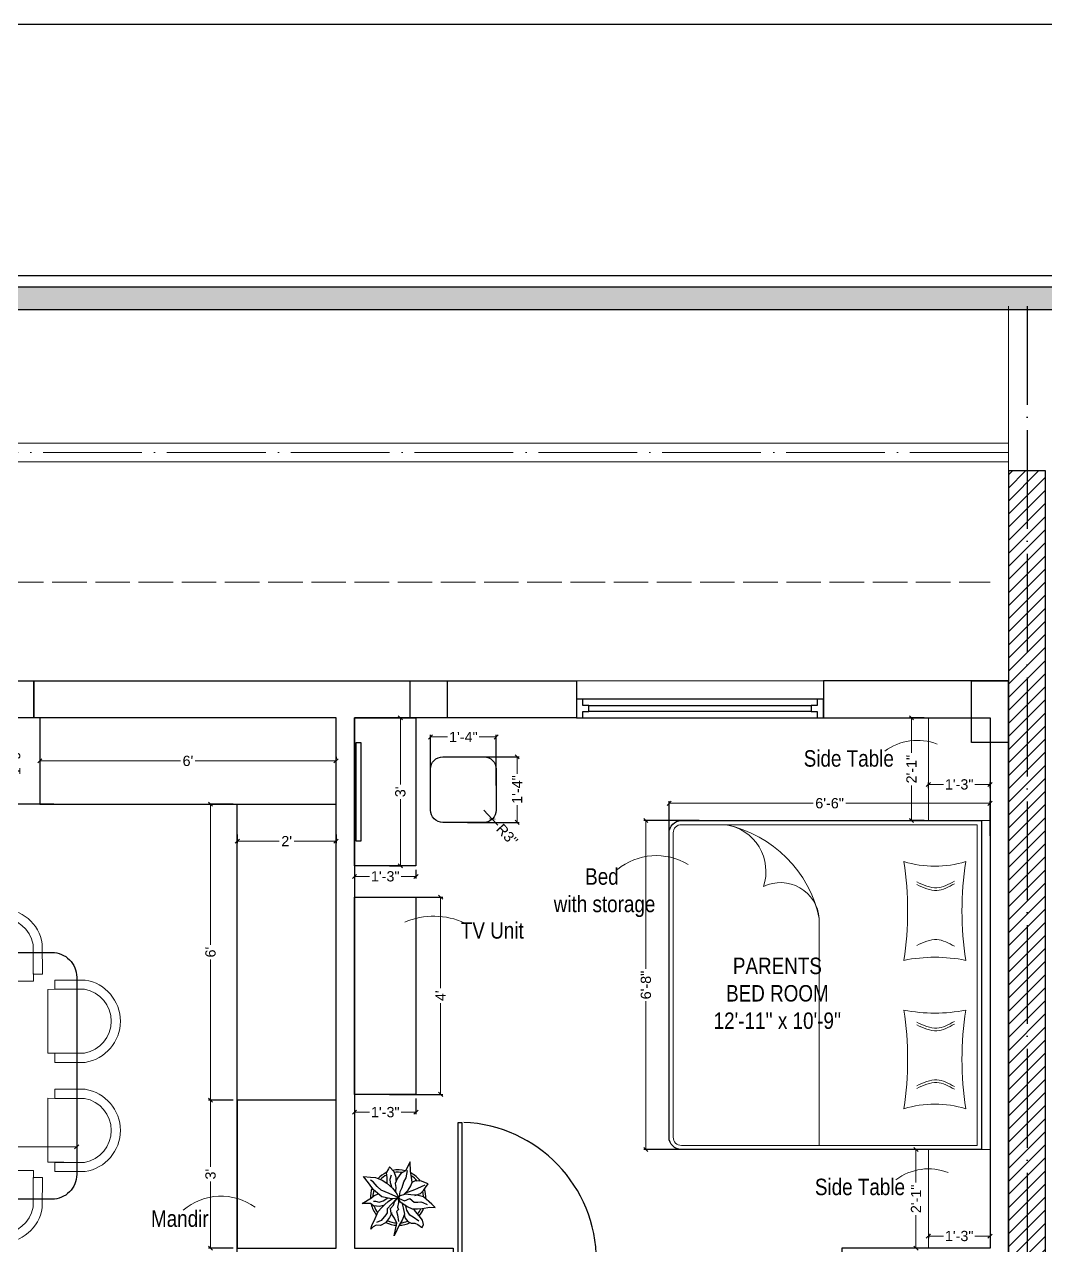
# Model space of a CAD drawing. Header units: millimetres. Extents: x 56222 to 3066687, y -650199 to -121287.
# Drawn here: x 140473.6 to 140721.9, y -176371 to -176074 of the extents above; entities that cross this region are included whole.
import ezdxf

# ---------------------------------------------------------------- set-up
doc = ezdxf.new("R2010")
doc.units = ezdxf.units.MM
doc.header["$MEASUREMENT"] = 0
doc.header["$PDMODE"] = 35
doc.linetypes.add('ACAD_ISO02W100', pattern=[15, 12, -3])
doc.linetypes.add('ACAD_ISO04W100', pattern=[30, 24, -3, 0, -3])
doc.layers.get('Defpoints').update_dxf_attribs({"color": 220})
for name, color, linetype in [('AR DOOR', 40, 'Continuous'), ('AR ELE-5', 134, 'Continuous'), ('str coll', 6, 'Continuous')]:
    doc.layers.add(name, color=color, linetype=linetype)
for name, color, linetype, lineweight in [('COLUMN', 1, 'Continuous', 30), ('dim05', 1, 'Continuous', 13), ('FIRST FLOOR ( TEXT )', 7, 'Continuous', 9), ('FURNITURE', 32, 'Continuous', 9), ('GROUND FLOOR', 7, 'Continuous', 9), ('GROUND FLOOR  ( HATCH )', 251, 'Continuous', 9), ('GROUND FLOOR  ( PLINE )', 251, 'Continuous', 30), ('Labelling', 1, 'Continuous', 25), ('NAME PLATE', 7, 'Continuous', 25), ('wall', 7, 'Continuous', 30), ('X_PLOT', 1, 'Continuous', 9), ('XX~SLAB ( BEAM )~ ( DIM )', 7, 'Continuous', 9)]:
    doc.layers.add(name, color=color, linetype=linetype, lineweight=lineweight)
doc.layers.add('XX~SLAB ( PLINE )', color=251, linetype='Continuous', plot=False)
doc.styles.add('Arial', font='arial.ttf')
doc.styles.add('KATHA', font='swissc.ttf')
doc.styles.get("Standard").update_dxf_attribs({"font": 'arial.ttf', "height": 6})
doc.dimstyles.new('ISO-25', dxfattribs={"dimtxt": 2.5, "dimasz": 1, "dimexe": 0.5, "dimexo": 1, "dimtad": 0, "dimdec": 1, "dimlunit": 4, "dimtxsty": 'Standard', "dimblk": 'OBLIQUE', "dimcen": 2.5, "dimclrd": 1, "dimclre": 1, "dimclrt": 5, "dimadec": 0, "dimazin": 0, "dimtfac": 1, "dimtdec": 1, "dimtmove": 0, "dimatfit": 3, "dimfxl": 1, "dimlwd": -1, "dimarcsym": 0})

# ---------------------------------------------------------------- blocks, each defined once
blk = doc.blocks.new('LAYOUT FILE')
at = {"layer": 'NAME PLATE', "true_color": 0xd39e00}
h = blk.add_hatch(color=42, dxfattribs=at)
h.paths.add_polyline_path([(3346889.83, -513806.18), (3346889.83, -514260.7), (3347535.56, -514260.7), (3347535.56, -513806.18)])
h.paths.add_polyline_path([(3346894.36, -513810.71), (3347531.03, -513810.71), (3347531.03, -514256.17), (3346894.36, -514256.17)], flags=16)
at = {"layer": 'NAME PLATE', "color": 42, "true_color": 0xd39e00}
for points in [[(3346887.56, -513803.91), (3347537.83, -513803.91), (3347537.83, -514262.96), (3346887.56, -514262.96)], [(3346889.83, -513806.18), (3347535.56, -513806.18), (3347535.56, -514260.7), (3346889.83, -514260.7)], [(3346894.36, -513810.71), (3347531.03, -513810.71), (3347531.03, -514256.17), (3346894.36, -514256.17)]]:
    blk.add_lwpolyline(points, close=True, dxfattribs=at)
blk = doc.blocks.new('SD DSD')
at = {"layer": 'FURNITURE'}
for p, q in [((3348486.7, -514623.32), (3348486.68, -514619.42)), ((3348502.23, -514619.34), (3348502.25, -514623.25)), ((3348486.7, -514623.32), (3348502.25, -514623.25)), ((3348483.69, -514625.26), (3348479.79, -514625.25)), ((3348483.69, -514625.26), (3348483.66, -514640.81)), ((3348505.76, -514625.26), (3348509.66, -514625.25)), ((3348505.76, -514625.26), (3348505.79, -514640.81)), ((3348479.75, -514640.8), (3348483.66, -514640.81)), ((3348509.7, -514640.8), (3348505.79, -514640.81)), ((3348479.75, -514651.77), (3348483.66, -514651.76)), ((3348483.69, -514667.31), (3348483.66, -514651.76)), ((3348505.76, -514667.31), (3348505.79, -514651.76)), ((3348509.7, -514651.77), (3348505.79, -514651.76)), ((3348483.69, -514667.31), (3348479.79, -514667.32)), ((3348505.76, -514667.31), (3348509.66, -514667.32)), ((3348486.7, -514669.25), (3348486.68, -514673.16)), ((3348486.7, -514669.25), (3348502.25, -514669.32)), ((3348502.23, -514673.23), (3348502.25, -514669.32))]:
    blk.add_line(p, q, dxfattribs=at)
at = {"layer": 'FURNITURE', "flags": 128}
for points in [[(3348502.23, -514621.56), (3348504.46, -514621.55), (3348504.42, -514614.17, 0.853613), (3348484.42, -514614.22), (3348484.46, -514621.65), (3348486.68, -514621.64)], [(3348502.22, -514619.34), (3348502.23, -514621.56), (3348502.2, -514614.36, 0.835758), (3348486.65, -514614.39), (3348486.67, -514619.42), (3348486.68, -514621.64)], [(3348481.97, -514640.8), (3348481.97, -514643.02), (3348474.58, -514643.01, -0.853613), (3348474.58, -514623.01), (3348482.01, -514623.02), (3348482.01, -514625.25)], [(3348507.48, -514640.8), (3348507.48, -514643.02), (3348514.87, -514643.01, 0.853613), (3348514.87, -514623.01), (3348507.44, -514623.02), (3348507.44, -514625.25)], [(3348479.75, -514640.79), (3348481.97, -514640.8), (3348474.77, -514640.78, -0.835758), (3348474.76, -514625.23), (3348479.79, -514625.24), (3348482.01, -514625.25)], [(3348509.7, -514640.79), (3348507.48, -514640.8), (3348514.68, -514640.78, 0.835758), (3348514.69, -514625.23), (3348509.66, -514625.24), (3348507.44, -514625.25)], [(3348481.97, -514651.77), (3348481.97, -514649.55), (3348474.58, -514649.57, 0.853613), (3348474.58, -514669.57), (3348482.01, -514669.55), (3348482.01, -514667.32)], [(3348507.48, -514651.77), (3348507.48, -514649.55), (3348514.87, -514649.57, -0.853613), (3348514.87, -514669.57), (3348507.44, -514669.55), (3348507.44, -514667.32)], [(3348479.75, -514651.78), (3348481.97, -514651.77), (3348474.77, -514651.79, 0.835758), (3348474.76, -514667.34), (3348479.79, -514667.33), (3348482.01, -514667.33)], [(3348509.7, -514651.78), (3348507.48, -514651.77), (3348514.68, -514651.79, -0.835758), (3348514.69, -514667.34), (3348509.66, -514667.33), (3348507.44, -514667.33)], [(3348502.23, -514671.01), (3348504.46, -514671.02), (3348504.42, -514678.4, -0.853613), (3348484.42, -514678.36), (3348484.46, -514670.92), (3348486.68, -514670.93)], [(3348502.22, -514673.23), (3348502.23, -514671.01), (3348502.2, -514678.21, -0.835758), (3348486.65, -514678.18), (3348486.67, -514673.16), (3348486.68, -514670.93)]]:
    blk.add_lwpolyline(points, format="xyb", dxfattribs=at)
at = {"layer": 'FURNITURE', "lineweight": 30}
blk.add_lwpolyline([(3348506.78, -514676.29), (3348482.68, -514676.29, -0.414214), (3348476.68, -514670.29), (3348476.68, -514622.29, -0.414214), (3348482.68, -514616.29), (3348506.78, -514616.29, -0.414214), (3348512.78, -514622.29), (3348512.78, -514670.29, -0.414214)], format="xyb", close=True, dxfattribs=at)
blk = doc.blocks.new('ARPLS010')
at = {"linetype": 'ByBlock'}
for p, q in [((0.179, 0.666), (0.121, 0.605)), ((0.174, 0.573), (0.179, 0.666)), ((-0.278, 0.467), (-0.295, 0.42)), ((-0.248, 0.54), (-0.278, 0.467)), ((-0.182, 0.493), (-0.248, 0.54)), ((-0.222, 0.484), (-0.164, 0.347)), ((-0.125, 0.459), (-0.182, 0.493)), ((-0.072, 0.404), (-0.125, 0.459)), ((-0.013, 0.459), (-0.044, 0.336)), ((0.121, 0.605), (-0.013, 0.459)), ((0.077, 0.412), (0.091, 0.447)), ((0.091, 0.447), (0.125, 0.522)), ((0.2, 0.432), (0.174, 0.573)), ((0.484, 0.459), (0.409, 0.44)), ((0.542, 0.434), (0.484, 0.459)), ((-0.469, 0.226), (-0.643, 0.216)), ((-0.362, 0.24), (-0.469, 0.226)), ((-0.278, 0.254), (-0.362, 0.24)), ((-0.295, 0.42), (-0.302, 0.309)), ((-0.302, 0.309), (-0.276, 0.258)), ((-0.21, 0.227), (-0.278, 0.254)), ((-0.132, 0.18), (-0.21, 0.227)), ((-0.164, 0.347), (-0.139, 0.295)), ((-0.139, 0.295), (-0.08, 0.131)), ((-0.038, 0.302), (-0.072, 0.404)), ((-0.049, 0.232), (-0.065, 0.135)), ((-0.044, 0.336), (-0.049, 0.232)), ((0.015, 0.209), (0.08, 0.288)), ((0.082, 0.358), (0.077, 0.412)), ((0.08, 0.288), (0.082, 0.358)), ((0.16, 0.165), (0.204, 0.254)), ((0.203, 0.352), (0.2, 0.432)), ((0.204, 0.254), (0.203, 0.352)), ((0.252, 0.313), (0.216, 0.287)), ((0.33, 0.38), (0.252, 0.313)), ((0.356, 0.269), (0.318, 0.213)), ((0.409, 0.44), (0.33, 0.38)), ((0.425, 0.373), (0.356, 0.269)), ((0.432, 0.176), (0.459, 0.236)), ((0.459, 0.303), (0.485, 0.354)), ((0.459, 0.236), (0.459, 0.303)), ((0.485, 0.354), (0.533, 0.42)), ((0.533, 0.42), (0.542, 0.434)), ((-0.643, 0.216), (-0.485, 0.134)), ((-0.359, 0.148), (-0.49, 0.172)), ((-0.485, 0.134), (-0.433, 0.051)), ((-0.433, 0.051), (-0.349, -0.011)), ((-0.287, 0.106), (-0.359, 0.148)), ((-0.18, 0.073), (-0.287, 0.106)), ((-0.111, 0.036), (-0.18, 0.073)), ((-0.063, 0.111), (-0.132, 0.18)), ((-0.013, 0.022), (-0.111, 0.036)), ((-0.084, -0.034), (0.007, 0.018)), ((0.003, 0.011), (-0.076, -0.16)), ((-0.065, 0.135), (-0.024, 0.018)), ((-0.024, 0.018), (0.009, 0.005)), ((0.006, -0.002), (0.068, 0.032)), ((0.007, 0.018), (0.02, -0.121)), ((0.009, 0.005), (0.056, 0.114)), ((0.056, 0.114), (0.015, 0.209)), ((0.017, -0.002), (0.091, 0.009)), ((0.068, 0.032), (0.16, 0.165)), ((0.088, 0.065), (0.187, 0.091)), ((0.091, 0.009), (0.173, -0.011)), ((0.227, 0.157), (0.132, 0.131)), ((0.173, -0.011), (0.212, 0.004)), ((0.187, 0.091), (0.297, 0.116)), ((0.212, 0.004), (0.252, -0.03)), ((0.318, 0.213), (0.227, 0.157)), ((0.297, 0.116), (0.408, 0.071)), ((0.309, 0.109), (0.368, 0.128)), ((0.309, -0.01), (0.43, 0.006)), ((0.368, 0.128), (0.432, 0.176)), ((0.408, 0.071), (0.482, 0.024)), ((0.482, 0.024), (0.689, -0.072)), ((-0.464, -0.073), (-0.558, -0.152)), ((-0.558, -0.152), (-0.517, -0.172)), ((-0.517, -0.172), (-0.447, -0.216)), ((-0.366, -0.036), (-0.464, -0.073)), ((-0.447, -0.216), (-0.363, -0.202)), ((-0.336, -0.142), (-0.413, -0.121)), ((-0.306, -0.033), (-0.366, -0.036)), ((-0.363, -0.202), (-0.263, -0.2)), ((-0.349, -0.011), (-0.256, -0.05)), ((-0.269, -0.135), (-0.336, -0.142)), ((-0.318, -0.29), (-0.259, -0.2)), ((-0.193, -0.113), (-0.269, -0.135)), ((-0.259, -0.2), (-0.168, -0.1)), ((-0.256, -0.05), (-0.185, -0.038)), ((-0.185, -0.038), (-0.114, -0.046)), ((-0.168, -0.1), (-0.084, -0.034)), ((-0.076, -0.16), (-0.138, -0.304)), ((-0.114, -0.046), (-0.093, -0.036)), ((0.02, -0.121), (-0.017, -0.291)), ((0.059, -0.27), (0.005, -0.185)), ((0.01, -0.014), (0.017, -0.002)), ((0.078, -0.064), (0.01, -0.014)), ((0.016, -0.023), (0.116, -0.122)), ((0.07, -0.179), (0.018, -0.1)), ((0.121, -0.239), (0.07, -0.179)), ((0.138, -0.083), (0.078, -0.064)), ((0.116, -0.122), (0.201, -0.195)), ((0.197, -0.135), (0.138, -0.083)), ((0.283, -0.123), (0.197, -0.135)), ((0.201, -0.195), (0.272, -0.198)), ((0.252, -0.03), (0.309, -0.01)), ((0.272, -0.198), (0.311, -0.225)), ((0.277, -0.114), (0.357, -0.156)), ((0.37, -0.064), (0.283, -0.123)), ((0.357, -0.156), (0.455, -0.226)), ((0.462, -0.021), (0.37, -0.064)), ((0.689, -0.072), (0.462, -0.021)), ((-0.368, -0.496), (-0.363, -0.408)), ((-0.363, -0.408), (-0.318, -0.29)), ((-0.199, -0.38), (-0.287, -0.45)), ((-0.138, -0.304), (-0.199, -0.38)), ((-0.017, -0.291), (-0.141, -0.446)), ((-0.042, -0.432), (-0.071, -0.352)), ((0.002, -0.48), (-0.042, -0.432)), ((0.08, -0.342), (0.059, -0.27)), ((0.064, -0.446), (0.066, -0.407)), ((0.066, -0.407), (0.08, -0.342)), ((0.184, -0.299), (0.121, -0.239)), ((0.141, -0.261), (0.16, -0.336)), ((0.16, -0.336), (0.15, -0.445)), ((0.252, -0.362), (0.184, -0.299)), ((0.376, -0.416), (0.252, -0.362)), ((0.311, -0.225), (0.415, -0.304)), ((0.502, -0.472), (0.376, -0.416)), ((0.415, -0.304), (0.447, -0.388)), ((0.455, -0.226), (0.503, -0.317)), ((0.503, -0.317), (0.494, -0.398)), ((0.494, -0.398), (0.528, -0.452)), ((-0.382, -0.625), (-0.368, -0.496)), ((-0.269, -0.533), (-0.382, -0.625)), ((-0.287, -0.45), (-0.314, -0.498)), ((-0.141, -0.446), (-0.269, -0.533)), ((0.104, -0.646), (0.002, -0.48)), ((0.106, -0.5), (0.104, -0.646)), ((0.15, -0.445), (0.106, -0.5)), ((0.567, -0.494), (0.502, -0.472)), ((0.528, -0.452), (0.567, -0.494))]:
    blk.add_line(p, q, dxfattribs=at)
for radius, start, end in [(0.5, 87.2367, 107.9154), (0.458, 91.6596, 104.0784), (0.5, 49.0791, 67.0324), (0.5, 126.2799, 152.7042), (0.458, 130.7647, 148.9789), (0.458, 49.8461, 63.9764), (0.5, 164.9216, 191.0302), (0.458, 169.9629, 188.6517), (0.458, 5.0517, 21.9108), (0.5, 1.3782, 25.7565), (0.5, 205.1623, 226.3204), (0.458, 207.232, 224.0819), (0.458, 334.5625, 357.1532), (0.5, 333.6991, 357.5577), (0.458, 252.8522, 267.711), (0.5, 283.5324, 308.8712), (0.458, 289.266, 306.1107), (0.5, 249.553, 272.4234)]:
    blk.add_arc((0, 0), radius, start, end, dxfattribs=at)
blk = doc.blocks.new('*U257')
for points in [[(0, 0), (0, 1120), (30, 1120), (30, 0)], [(-40, 0), (0, 0), (0, -30), (10, -30), (10, -100), (-40, -100)], [(1160, 0), (1120, 0), (1120, -30), (1110, -30), (1110, -100), (1160, -100)]]:
    blk.add_lwpolyline(points, close=True)
at = {"layer": 'AR ELE-5', "linetype": 'ByBlock', "ltscale": 15}
blk.add_arc((-1.6, -0.7), 1121.6, 0.03474, 87.62699, dxfattribs=at)
blk = doc.blocks.new('_Oblique')
at = {"layer": 'wall', "color": 0, "lineweight": -2}
blk.add_line((-0.5, -0.5), (0.5, 0.5), dxfattribs=at)
blk = doc.blocks.new('*D517')
at = {"layer": 'Defpoints', "color": 0, "lineweight": 0, "transparency": 16777216}
for p in [(140450.2, -176346.93), (140486.3, -176346.93), (140486.3, -176346.93)]:
    blk.add_point(p, dxfattribs=at)
at = {"layer": 'dim05', "color": 1, "linetype": 'Continuous', "lineweight": -2, "transparency": 16777216}
for p, q in [((140450.2, -176345.93), (140450.2, -176346.43)), ((140486.3, -176345.93), (140486.3, -176346.43))]:
    blk.add_line(p, q, dxfattribs=at)
at = {"layer": 'dim05', "color": 1, "linetype": 'Continuous', "transparency": 16777216}
for p, q in [((140450.2, -176346.93), (140466.47, -176346.93)), ((140486.3, -176346.93), (140470.02, -176346.93))]:
    blk.add_line(p, q, dxfattribs=at)
at = {"layer": 'dim05', "color": 1, "transparency": 16777216, "rotation": 180}
blk.add_blockref('_Oblique', (140450.2, -176346.93), dxfattribs=at)
at = {"layer": 'dim05', "color": 1, "transparency": 16777216}
blk.add_blockref('_Oblique', (140486.3, -176346.93), dxfattribs=at)
at = {"layer": 'dim05', "color": 5, "lineweight": 25, "transparency": 16777216, "insert": (140468.25, -176346.93), "char_height": 2.5, "attachment_point": 5, "style": 'Arial'}
blk.add_mtext("3'", dxfattribs=at)
blk = doc.blocks.new('*D518')
at = {"layer": 'Defpoints', "color": 0, "lineweight": 0, "transparency": 16777216}
for p in [(140477.35, -176253.11), (140549.35, -176253.11), (140549.35, -176253.11)]:
    blk.add_point(p, dxfattribs=at)
at = {"layer": 'dim05', "color": 1, "linetype": 'Continuous', "lineweight": -2, "transparency": 16777216}
for p, q in [((140477.35, -176252.11), (140477.35, -176252.61)), ((140549.35, -176252.11), (140549.35, -176252.61))]:
    blk.add_line(p, q, dxfattribs=at)
at = {"layer": 'dim05', "color": 1, "linetype": 'Continuous', "transparency": 16777216}
for p, q in [((140477.35, -176253.11), (140511.57, -176253.11)), ((140549.35, -176253.11), (140515.13, -176253.11))]:
    blk.add_line(p, q, dxfattribs=at)
at = {"layer": 'dim05', "color": 1, "transparency": 16777216, "rotation": 180}
blk.add_blockref('_Oblique', (140477.35, -176253.11), dxfattribs=at)
at = {"layer": 'dim05', "color": 1, "transparency": 16777216}
blk.add_blockref('_Oblique', (140549.35, -176253.11), dxfattribs=at)
at = {"layer": 'dim05', "color": 5, "lineweight": 25, "transparency": 16777216, "insert": (140513.35, -176253.11), "char_height": 2.5, "attachment_point": 5, "style": 'Arial'}
blk.add_mtext("6'", dxfattribs=at)
blk = doc.blocks.new('*D519')
at = {"layer": 'Defpoints', "color": 0, "lineweight": 0, "transparency": 16777216}
for p in [(140481.73, -176242.61), (140471.36, -176263.61), (140481.73, -176263.61)]:
    blk.add_point(p, dxfattribs=at)
at = {"layer": 'dim05', "color": 1, "linetype": 'Continuous', "lineweight": -2, "transparency": 16777216}
for p, q in [((140480.73, -176242.61), (140470.86, -176242.61)), ((140480.73, -176263.61), (140470.86, -176263.61))]:
    blk.add_line(p, q, dxfattribs=at)
at = {"layer": 'dim05', "color": 1, "linetype": 'Continuous', "transparency": 16777216}
for p, q in [((140471.36, -176242.61), (140471.36, -176249.28)), ((140471.36, -176263.61), (140471.36, -176256.94))]:
    blk.add_line(p, q, dxfattribs=at)
at = {"layer": 'dim05', "color": 1, "transparency": 16777216}
for p, rotation in [((140471.36, -176242.61), 90), ((140471.36, -176263.61), 270)]:
    blk.add_blockref('_Oblique', p, dxfattribs=dict(at, rotation=rotation))
at = {"layer": 'dim05', "color": 5, "lineweight": 25, "transparency": 16777216, "insert": (140471.36, -176253.11), "char_height": 2.5, "attachment_point": 5, "rotation": 90, "style": 'Arial'}
blk.add_mtext('1\'-9"', dxfattribs=at)
blk = doc.blocks.new('*D520')
at = {"layer": 'Defpoints', "color": 0, "lineweight": 0, "transparency": 16777216}
for p in [(140525.35, -176263.61), (140518.84, -176335.6), (140525.35, -176335.6)]:
    blk.add_point(p, dxfattribs=at)
at = {"layer": 'dim05', "color": 1, "linetype": 'Continuous', "lineweight": -2, "transparency": 16777216}
for p, q in [((140524.35, -176263.61), (140518.34, -176263.61)), ((140524.35, -176335.6), (140518.34, -176335.6))]:
    blk.add_line(p, q, dxfattribs=at)
at = {"layer": 'dim05', "color": 1, "linetype": 'Continuous', "transparency": 16777216}
for p, q in [((140518.84, -176263.61), (140518.84, -176297.82)), ((140518.84, -176335.6), (140518.84, -176301.39))]:
    blk.add_line(p, q, dxfattribs=at)
at = {"layer": 'dim05', "color": 1, "transparency": 16777216}
for p, rotation in [((140518.84, -176263.61), 90), ((140518.84, -176335.6), 270)]:
    blk.add_blockref('_Oblique', p, dxfattribs=dict(at, rotation=rotation))
at = {"layer": 'dim05', "color": 5, "lineweight": 25, "transparency": 16777216, "insert": (140518.84, -176299.6), "char_height": 2.5, "attachment_point": 5, "rotation": 90, "style": 'Arial'}
blk.add_mtext("6'", dxfattribs=at)
blk = doc.blocks.new('*D521')
at = {"layer": 'Defpoints', "color": 0, "lineweight": 0, "transparency": 16777216}
for p in [(140525.35, -176335.6), (140518.84, -176371.61), (140525.35, -176371.61)]:
    blk.add_point(p, dxfattribs=at)
at = {"layer": 'dim05', "color": 1, "linetype": 'Continuous', "lineweight": -2, "transparency": 16777216}
for p, q in [((140524.35, -176335.6), (140518.34, -176335.6)), ((140524.35, -176371.61), (140518.34, -176371.61))]:
    blk.add_line(p, q, dxfattribs=at)
at = {"layer": 'dim05', "color": 1, "linetype": 'Continuous', "transparency": 16777216}
for p, q in [((140518.84, -176335.6), (140518.84, -176351.83)), ((140518.84, -176371.61), (140518.84, -176355.38))]:
    blk.add_line(p, q, dxfattribs=at)
at = {"layer": 'dim05', "color": 1, "transparency": 16777216}
for p, rotation in [((140518.84, -176335.6), 90), ((140518.84, -176371.61), 270)]:
    blk.add_blockref('_Oblique', p, dxfattribs=dict(at, rotation=rotation))
at = {"layer": 'dim05', "color": 5, "lineweight": 25, "transparency": 16777216, "insert": (140518.84, -176353.6), "char_height": 2.5, "attachment_point": 5, "rotation": 90, "style": 'Arial'}
blk.add_mtext("3'", dxfattribs=at)
blk = doc.blocks.new('*D522')
at = {"layer": 'Defpoints', "color": 0, "lineweight": 0, "transparency": 16777216}
for p in [(140525.35, -176270.01), (140549.35, -176270.01), (140549.35, -176272.61)]:
    blk.add_point(p, dxfattribs=at)
at = {"layer": 'dim05', "color": 1, "linetype": 'Continuous', "lineweight": -2, "transparency": 16777216}
for p, q in [((140525.35, -176271.01), (140525.35, -176273.11)), ((140549.35, -176271.01), (140549.35, -176273.11))]:
    blk.add_line(p, q, dxfattribs=at)
at = {"layer": 'dim05', "color": 1, "linetype": 'Continuous', "transparency": 16777216}
for p, q in [((140525.35, -176272.61), (140535.55, -176272.61)), ((140549.35, -176272.61), (140539.15, -176272.61))]:
    blk.add_line(p, q, dxfattribs=at)
at = {"layer": 'dim05', "color": 1, "transparency": 16777216, "rotation": 180}
blk.add_blockref('_Oblique', (140525.35, -176272.61), dxfattribs=at)
at = {"layer": 'dim05', "color": 1, "transparency": 16777216}
blk.add_blockref('_Oblique', (140549.35, -176272.61), dxfattribs=at)
at = {"layer": 'dim05', "color": 5, "lineweight": 25, "transparency": 16777216, "insert": (140537.35, -176272.61), "char_height": 2.5, "attachment_point": 5, "style": 'Arial'}
blk.add_mtext("2'", dxfattribs=at)
blk = doc.blocks.new('*D532')
at = {"layer": 'Defpoints', "color": 0, "lineweight": 0, "transparency": 16777216}
for p in [(140561.32, -176286.22), (140561.32, -176334.19), (140574.78, -176334.19)]:
    blk.add_point(p, dxfattribs=at)
at = {"layer": 'dim05', "color": 1, "linetype": 'Continuous', "lineweight": -2, "transparency": 16777216}
for p, q in [((140562.32, -176286.22), (140575.28, -176286.22)), ((140562.32, -176334.19), (140575.28, -176334.19))]:
    blk.add_line(p, q, dxfattribs=at)
at = {"layer": 'dim05', "color": 1, "linetype": 'Continuous', "transparency": 16777216}
for p, q in [((140574.78, -176286.22), (140574.78, -176308.38)), ((140574.78, -176334.19), (140574.78, -176312.03))]:
    blk.add_line(p, q, dxfattribs=at)
at = {"layer": 'dim05', "color": 1, "transparency": 16777216}
for p, rotation in [((140574.78, -176286.22), 90), ((140574.78, -176334.19), 270)]:
    blk.add_blockref('_Oblique', p, dxfattribs=dict(at, rotation=rotation))
at = {"layer": 'dim05', "color": 5, "lineweight": 25, "transparency": 16777216, "insert": (140574.78, -176310.21), "char_height": 2.5, "attachment_point": 5, "rotation": 90, "style": 'Arial'}
blk.add_mtext("4'", dxfattribs=at)
blk = doc.blocks.new('*D533')
at = {"layer": 'Defpoints', "color": 0, "lineweight": 0, "transparency": 16777216}
for p in [(140553.85, -176334.19), (140568.79, -176334.19), (140568.79, -176338.52)]:
    blk.add_point(p, dxfattribs=at)
at = {"layer": 'dim05', "color": 1, "linetype": 'Continuous', "lineweight": -2, "transparency": 16777216}
for p, q in [((140553.85, -176335.19), (140553.85, -176339.02)), ((140568.79, -176335.19), (140568.79, -176339.02))]:
    blk.add_line(p, q, dxfattribs=at)
at = {"layer": 'dim05', "color": 1, "linetype": 'Continuous', "transparency": 16777216}
for p, q in [((140553.85, -176338.52), (140557.49, -176338.52)), ((140568.79, -176338.52), (140565.15, -176338.52))]:
    blk.add_line(p, q, dxfattribs=at)
at = {"layer": 'dim05', "color": 1, "transparency": 16777216, "rotation": 180}
blk.add_blockref('_Oblique', (140553.85, -176338.52), dxfattribs=at)
at = {"layer": 'dim05', "color": 1, "transparency": 16777216}
blk.add_blockref('_Oblique', (140568.79, -176338.52), dxfattribs=at)
at = {"layer": 'dim05', "color": 5, "lineweight": 25, "transparency": 16777216, "insert": (140561.32, -176338.52), "char_height": 2.5, "attachment_point": 5, "style": 'Arial'}
blk.add_mtext('1\'-3"', dxfattribs=at)
blk = doc.blocks.new('*D534')
at = {"layer": 'Defpoints', "color": 0, "lineweight": 0, "transparency": 16777216}
for p in [(140561.32, -176242.61), (140565, -176242.61), (140561.32, -176278.63)]:
    blk.add_point(p, dxfattribs=at)
at = {"layer": 'dim05', "color": 1, "linetype": 'Continuous', "lineweight": -2, "transparency": 16777216}
for p, q in [((140562.32, -176242.61), (140565.5, -176242.61)), ((140562.32, -176278.63), (140565.5, -176278.63))]:
    blk.add_line(p, q, dxfattribs=at)
at = {"layer": 'dim05', "color": 1, "linetype": 'Continuous', "transparency": 16777216}
for p, q in [((140565, -176242.61), (140565, -176258.84)), ((140565, -176278.63), (140565, -176262.39))]:
    blk.add_line(p, q, dxfattribs=at)
at = {"layer": 'dim05', "color": 1, "transparency": 16777216}
for p, rotation in [((140565, -176242.61), 90), ((140565, -176278.63), 270)]:
    blk.add_blockref('_Oblique', p, dxfattribs=dict(at, rotation=rotation))
at = {"layer": 'dim05', "color": 5, "lineweight": 25, "transparency": 16777216, "insert": (140565, -176260.62), "char_height": 2.5, "attachment_point": 5, "rotation": 90, "style": 'Arial'}
blk.add_mtext("3'", dxfattribs=at)
blk = doc.blocks.new('*D535')
at = {"layer": 'Defpoints', "color": 0, "lineweight": 0, "transparency": 16777216}
for p in [(140553.85, -176278.63), (140568.79, -176278.63), (140568.79, -176281.19)]:
    blk.add_point(p, dxfattribs=at)
at = {"layer": 'dim05', "color": 1, "linetype": 'Continuous', "lineweight": -2, "transparency": 16777216}
for p, q in [((140553.85, -176279.63), (140553.85, -176281.69)), ((140568.79, -176279.63), (140568.79, -176281.69))]:
    blk.add_line(p, q, dxfattribs=at)
at = {"layer": 'dim05', "color": 1, "linetype": 'Continuous', "transparency": 16777216}
for p, q in [((140553.85, -176281.19), (140557.49, -176281.19)), ((140568.79, -176281.19), (140565.15, -176281.19))]:
    blk.add_line(p, q, dxfattribs=at)
at = {"layer": 'dim05', "color": 1, "transparency": 16777216, "rotation": 180}
blk.add_blockref('_Oblique', (140553.85, -176281.19), dxfattribs=at)
at = {"layer": 'dim05', "color": 1, "transparency": 16777216}
blk.add_blockref('_Oblique', (140568.79, -176281.19), dxfattribs=at)
at = {"layer": 'dim05', "color": 5, "lineweight": 25, "transparency": 16777216, "insert": (140561.32, -176281.19), "char_height": 2.5, "attachment_point": 5, "style": 'Arial'}
blk.add_mtext('1\'-3"', dxfattribs=at)
blk = doc.blocks.new('*D536')
at = {"layer": 'Defpoints', "color": 0, "lineweight": 0, "transparency": 16777216}
for p in [(140588.3, -176247.29), (140572.33, -176260.07), (140588.3, -176260.07)]:
    blk.add_point(p, dxfattribs=at)
at = {"layer": 'dim05', "color": 1, "linetype": 'Continuous', "lineweight": -2, "transparency": 16777216}
for p, q in [((140572.33, -176259.07), (140572.33, -176246.79)), ((140588.3, -176259.07), (140588.3, -176246.79))]:
    blk.add_line(p, q, dxfattribs=at)
at = {"layer": 'dim05', "color": 1, "linetype": 'Continuous', "transparency": 16777216}
for p, q in [((140572.33, -176247.29), (140576.48, -176247.29)), ((140588.3, -176247.29), (140584.14, -176247.29))]:
    blk.add_line(p, q, dxfattribs=at)
at = {"layer": 'dim05', "color": 1, "transparency": 16777216, "rotation": 180}
blk.add_blockref('_Oblique', (140572.33, -176247.29), dxfattribs=at)
at = {"layer": 'dim05', "color": 1, "transparency": 16777216}
blk.add_blockref('_Oblique', (140588.3, -176247.29), dxfattribs=at)
at = {"layer": 'dim05', "color": 5, "lineweight": 25, "transparency": 16777216, "insert": (140580.31, -176247.29), "char_height": 2.5, "attachment_point": 5, "style": 'Arial'}
blk.add_mtext('1\'-4"', dxfattribs=at)
blk = doc.blocks.new('*D537')
at = {"layer": 'Defpoints', "color": 0, "lineweight": 0, "transparency": 16777216}
for p in [(140580.31, -176252.1), (140580.31, -176268.05), (140593.38, -176268.05)]:
    blk.add_point(p, dxfattribs=at)
at = {"layer": 'dim05', "color": 1, "linetype": 'Continuous', "lineweight": -2, "transparency": 16777216}
for p, q in [((140581.31, -176252.1), (140593.88, -176252.1)), ((140581.31, -176268.05), (140593.88, -176268.05))]:
    blk.add_line(p, q, dxfattribs=at)
at = {"layer": 'dim05', "color": 1, "linetype": 'Continuous', "transparency": 16777216}
for p, q in [((140593.38, -176252.1), (140593.38, -176256.24)), ((140593.38, -176268.05), (140593.38, -176263.9))]:
    blk.add_line(p, q, dxfattribs=at)
at = {"layer": 'dim05', "color": 1, "transparency": 16777216}
for p, rotation in [((140593.38, -176252.1), 90), ((140593.38, -176268.05), 270)]:
    blk.add_blockref('_Oblique', p, dxfattribs=dict(at, rotation=rotation))
at = {"layer": 'dim05', "color": 5, "lineweight": 25, "transparency": 16777216, "insert": (140593.38, -176260.07), "char_height": 2.5, "attachment_point": 5, "rotation": 90, "style": 'Arial'}
blk.add_mtext('1\'-4"', dxfattribs=at)
blk = doc.blocks.new('*D538')
at = {"layer": 'Defpoints', "color": 0, "lineweight": 0, "transparency": 16777216}
for p in [(140708.35, -176263.41), (140708.35, -176272.36), (140630.32, -176274.7)]:
    blk.add_point(p, dxfattribs=at)
at = {"layer": 'dim05', "color": 1, "linetype": 'Continuous', "lineweight": -2, "transparency": 16777216}
for p, q in [((140630.32, -176273.7), (140630.32, -176262.91)), ((140708.35, -176271.36), (140708.35, -176262.91))]:
    blk.add_line(p, q, dxfattribs=at)
at = {"layer": 'dim05', "color": 1, "linetype": 'Continuous', "transparency": 16777216}
for p, q in [((140630.32, -176263.41), (140665.38, -176263.41)), ((140708.35, -176263.41), (140673.29, -176263.41))]:
    blk.add_line(p, q, dxfattribs=at)
at = {"layer": 'dim05', "color": 1, "transparency": 16777216, "rotation": 180}
blk.add_blockref('_Oblique', (140630.32, -176263.41), dxfattribs=at)
at = {"layer": 'dim05', "color": 1, "transparency": 16777216}
blk.add_blockref('_Oblique', (140708.35, -176263.41), dxfattribs=at)
at = {"layer": 'dim05', "color": 5, "lineweight": 25, "transparency": 16777216, "insert": (140669.34, -176263.41), "char_height": 2.5, "attachment_point": 5, "style": 'Arial'}
blk.add_mtext('6\'-6"', dxfattribs=at)
blk = doc.blocks.new('*D539')
at = {"layer": 'Defpoints', "color": 0, "lineweight": 0, "transparency": 16777216}
for p in [(140638.67, -176267.61), (140624.69, -176347.61), (140638.67, -176347.61)]:
    blk.add_point(p, dxfattribs=at)
at = {"layer": 'dim05', "color": 1, "linetype": 'Continuous', "lineweight": -2, "transparency": 16777216}
for p, q in [((140637.67, -176267.61), (140624.19, -176267.61)), ((140637.67, -176347.61), (140624.19, -176347.61))]:
    blk.add_line(p, q, dxfattribs=at)
at = {"layer": 'dim05', "color": 1, "linetype": 'Continuous', "transparency": 16777216}
for p, q in [((140624.69, -176267.61), (140624.69, -176303.66)), ((140624.69, -176347.61), (140624.69, -176311.57))]:
    blk.add_line(p, q, dxfattribs=at)
at = {"layer": 'dim05', "color": 1, "transparency": 16777216}
for p, rotation in [((140624.69, -176267.61), 90), ((140624.69, -176347.61), 270)]:
    blk.add_blockref('_Oblique', p, dxfattribs=dict(at, rotation=rotation))
at = {"layer": 'dim05', "color": 5, "lineweight": 25, "transparency": 16777216, "insert": (140624.69, -176307.61), "char_height": 2.5, "attachment_point": 5, "rotation": 90, "style": 'Arial'}
blk.add_mtext('6\'-8"', dxfattribs=at)
blk = doc.blocks.new('*D540')
at = {"layer": 'Defpoints', "color": 0, "lineweight": 0, "transparency": 16777216}
for p in [(140693.35, -176242.61), (140689.25, -176267.61), (140693.35, -176267.61)]:
    blk.add_point(p, dxfattribs=at)
at = {"layer": 'dim05', "color": 1, "linetype": 'Continuous', "lineweight": -2, "transparency": 16777216}
for p, q in [((140692.35, -176242.61), (140688.75, -176242.61)), ((140692.35, -176267.61), (140688.75, -176267.61))]:
    blk.add_line(p, q, dxfattribs=at)
at = {"layer": 'dim05', "color": 1, "linetype": 'Continuous', "transparency": 16777216}
for p, q in [((140689.25, -176242.61), (140689.25, -176251.14)), ((140689.25, -176267.61), (140689.25, -176259.08))]:
    blk.add_line(p, q, dxfattribs=at)
at = {"layer": 'dim05', "color": 1, "transparency": 16777216}
for p, rotation in [((140689.25, -176242.61), 90), ((140689.25, -176267.61), 270)]:
    blk.add_blockref('_Oblique', p, dxfattribs=dict(at, rotation=rotation))
at = {"layer": 'dim05', "color": 5, "lineweight": 25, "transparency": 16777216, "insert": (140689.25, -176255.11), "char_height": 2.5, "attachment_point": 5, "rotation": 90, "style": 'Arial'}
blk.add_mtext('2\'-1"', dxfattribs=at)
blk = doc.blocks.new('*D541')
at = {"layer": 'Defpoints', "color": 0, "lineweight": 0, "transparency": 16777216}
for p in [(140693.35, -176260.72), (140708.35, -176258.83), (140708.35, -176260.72)]:
    blk.add_point(p, dxfattribs=at)
at = {"layer": 'dim05', "color": 1, "linetype": 'Continuous', "lineweight": -2, "transparency": 16777216}
for p, q in [((140693.35, -176259.72), (140693.35, -176258.33)), ((140708.35, -176259.72), (140708.35, -176258.33))]:
    blk.add_line(p, q, dxfattribs=at)
at = {"layer": 'dim05', "color": 1, "linetype": 'Continuous', "transparency": 16777216}
for p, q in [((140693.35, -176258.83), (140697.02, -176258.83)), ((140708.35, -176258.83), (140704.68, -176258.83))]:
    blk.add_line(p, q, dxfattribs=at)
at = {"layer": 'dim05', "color": 1, "transparency": 16777216, "rotation": 180}
blk.add_blockref('_Oblique', (140693.35, -176258.83), dxfattribs=at)
at = {"layer": 'dim05', "color": 1, "transparency": 16777216}
blk.add_blockref('_Oblique', (140708.35, -176258.83), dxfattribs=at)
at = {"layer": 'dim05', "color": 5, "lineweight": 25, "transparency": 16777216, "insert": (140700.85, -176258.83), "char_height": 2.5, "attachment_point": 5, "style": 'Arial'}
blk.add_mtext('1\'-3"', dxfattribs=at)
blk = doc.blocks.new('*D542')
at = {"layer": 'Defpoints', "color": 0, "lineweight": 0, "transparency": 16777216}
for p in [(140699.32, -176347.61), (140690.35, -176371.61), (140699.32, -176371.61)]:
    blk.add_point(p, dxfattribs=at)
at = {"layer": 'dim05', "color": 1, "linetype": 'Continuous', "lineweight": -2, "transparency": 16777216}
for p, q in [((140698.32, -176347.61), (140689.85, -176347.61)), ((140698.32, -176371.61), (140689.85, -176371.61))]:
    blk.add_line(p, q, dxfattribs=at)
at = {"layer": 'dim05', "color": 1, "linetype": 'Continuous', "transparency": 16777216}
for p, q in [((140690.35, -176347.61), (140690.35, -176355.64)), ((140690.35, -176371.61), (140690.35, -176363.58))]:
    blk.add_line(p, q, dxfattribs=at)
at = {"layer": 'dim05', "color": 1, "transparency": 16777216}
for p, rotation in [((140690.35, -176347.61), 90), ((140690.35, -176371.61), 270)]:
    blk.add_blockref('_Oblique', p, dxfattribs=dict(at, rotation=rotation))
at = {"layer": 'dim05', "color": 5, "lineweight": 25, "transparency": 16777216, "insert": (140690.35, -176359.61), "char_height": 2.5, "attachment_point": 5, "rotation": 90, "style": 'Arial'}
blk.add_mtext('2\'-1"', dxfattribs=at)
blk = doc.blocks.new('*D543')
at = {"layer": 'Defpoints', "color": 0, "lineweight": 0, "transparency": 16777216}
for p in [(140693.35, -176367.01), (140708.35, -176367.01), (140708.35, -176368.65)]:
    blk.add_point(p, dxfattribs=at)
at = {"layer": 'dim05', "color": 1, "linetype": 'Continuous', "lineweight": -2, "transparency": 16777216}
for p, q in [((140693.35, -176368.01), (140693.35, -176369.15)), ((140708.35, -176368.01), (140708.35, -176369.15))]:
    blk.add_line(p, q, dxfattribs=at)
at = {"layer": 'dim05', "color": 1, "linetype": 'Continuous', "transparency": 16777216}
for p, q in [((140693.35, -176368.65), (140697.02, -176368.65)), ((140708.35, -176368.65), (140704.68, -176368.65))]:
    blk.add_line(p, q, dxfattribs=at)
at = {"layer": 'dim05', "color": 1, "transparency": 16777216, "rotation": 180}
blk.add_blockref('_Oblique', (140693.35, -176368.65), dxfattribs=at)
at = {"layer": 'dim05', "color": 1, "transparency": 16777216}
blk.add_blockref('_Oblique', (140708.35, -176368.65), dxfattribs=at)
at = {"layer": 'dim05', "color": 5, "lineweight": 25, "transparency": 16777216, "insert": (140700.85, -176368.65), "char_height": 2.5, "attachment_point": 5, "style": 'Arial'}
blk.add_mtext('1\'-3"', dxfattribs=at)
blk = doc.blocks.new('*D551')
at = {"layer": 'Defpoints', "color": 0, "lineweight": 0, "transparency": 16777216}
for p in [(140585.3, -176265.05), (140587.34, -176267.24)]:
    blk.add_point(p, dxfattribs=at)
at = {"layer": 'dim05', "color": 1, "linetype": 'Continuous', "transparency": 16777216}
for p in [(140585.3, -176265.05), (140588.71, -176268.7)]:
    blk.add_line(p, (140587.34, -176267.24), dxfattribs=at)
at = {"layer": 'dim05', "color": 1, "transparency": 16777216, "rotation": 133.0915699039373}
blk.add_blockref('_Oblique', (140587.34, -176267.24), dxfattribs=at)
at = {"layer": 'dim05', "color": 5, "lineweight": 25, "transparency": 16777216, "insert": (140590.94, -176271.08), "char_height": 2.5, "attachment_point": 5, "rotation": 313.0916, "style": 'Arial'}
blk.add_mtext('R3"', dxfattribs=at)

msp = doc.modelspace()

# ---------------------------------------------------------------- hatches: boundary and pattern name
at = {"layer": 'GROUND FLOOR  ( HATCH )'}
h = msp.add_hatch(dxfattribs=at)
h.set_pattern_fill('ANSI31', color=6, scale=18, style=0)
h.set_pattern_definition([(45, (24181.1643, -13906.9312), (-1.590990258, 1.590990258), [])])
h.paths.add_polyline_path([(140721.8502, -176182.6055), (140712.8502, -176182.6055), (140712.8502, -176526.1056), (140721.8502, -176526.1056)])

# ---------------------------------------------------------------- linework, layer by layer
at = {"color": 5}
msp.add_lwpolyline([(140554.2172, -176248.6058), (140555.3927, -176248.6058), (140555.3927, -176272.6138), (140554.2172, -176272.6138)], close=True, dxfattribs=at)
at = {"layer": 'COLUMN'}
for points in [[(140466.8502, -176233.6055), (140475.8502, -176233.6055), (140475.8502, -176242.6055), (140466.8502, -176242.6055)], [(140567.3502, -176233.6055), (140576.3502, -176233.6055), (140576.3502, -176242.6055), (140567.3502, -176242.6055)], [(140703.8502, -176233.6055), (140712.8502, -176233.6055), (140712.8502, -176248.6055), (140703.8502, -176248.6055)]]:
    msp.add_lwpolyline(points, close=True, dxfattribs=at)
at = {"layer": 'FURNITURE', "lineweight": 30}
for p, q in [((140477.3502, -176242.6055), (140477.3502, -176263.6055)), ((140477.3502, -176263.6055), (140549.3502, -176263.6055)), ((140525.3502, -176371.6055), (140525.3502, -176263.6055))]:
    msp.add_line(p, q, dxfattribs=at)
at = {"layer": 'FURNITURE'}
msp.add_line((140666.8246, -176346.6138), (140666.8246, -176291.4208), dxfattribs=at)
at = {"layer": 'FURNITURE', "lineweight": 30}
for points in [[(140553.8502, -176242.6055), (140568.7908, -176242.6055), (140568.7908, -176278.632), (140553.8502, -176278.632)], [(140553.8502, -176286.2239), (140568.7908, -176286.2239), (140568.7908, -176334.1931), (140553.8502, -176334.1931)], [(140525.3502, -176371.6055), (140549.3502, -176371.6055), (140549.3502, -176335.6043), (140525.3502, -176335.6043)]]:
    msp.add_lwpolyline(points, close=True, dxfattribs=at)
at = {"layer": 'FURNITURE'}
for points in [[(140708.3502, -176267.6138), (140693.3502, -176267.6138), (140693.3502, -176242.6055), (140708.3502, -176242.6055)], [(140708.3502, -176347.5973), (140693.3502, -176347.5973), (140693.3502, -176371.6055), (140708.3502, -176371.6055)]]:
    msp.add_lwpolyline(points, close=True, dxfattribs=at)
at = {"layer": 'FURNITURE', "lineweight": 30}
for points in [[(140575.3271, -176252.0965), (140585.2953, -176252.0965, -0.41421356), (140588.2953, -176255.0965), (140588.2953, -176265.0525, -0.41421356), (140585.2953, -176268.0525), (140575.3271, -176268.0525, -0.41421356), (140572.3271, -176265.0525), (140572.3271, -176255.0965, -0.41421356)], [(140630.3205, -176344.6138), (140630.3205, -176270.6138, -0.41421356), (140633.3205, -176267.6138), (140706.2513, -176267.6138), (140706.2513, -176347.6138), (140633.3205, -176347.6138, -0.41421356)]]:
    msp.add_lwpolyline(points, format="xyb", close=True, dxfattribs=at)
at = {"layer": 'FURNITURE'}
for points in [[(140631.3205, -176344.6138), (140631.3205, -176270.6138, -0.41421356), (140633.3205, -176268.6138), (140705.2513, -176268.6138), (140705.2513, -176346.6138), (140633.3205, -176346.6138, -0.41421356)], [(140653.3033, -176283.6248, -0.52796512), (140666.8246, -176291.4208, 0.29648943), (140644.1819, -176268.6138, -0.4593765), (140653.3033, -176283.6248)]]:
    msp.add_lwpolyline(points, format="xyb", close=True, dxfattribs=at)
at = {"layer": 'FURNITURE', "elevation": -0.0053}
for points in [[(140687.4304, -176301.6048, -0.10058607), (140702.4304, -176301.6048, -0.07572579), (140702.4304, -176277.6048, -0.14896716), (140687.4304, -176277.6048, -0.0741156)], [(140687.4304, -176313.6858, 0.10058607), (140702.4304, -176313.6858, 0.07572579), (140702.4304, -176337.6858, 0.14896716), (140687.4304, -176337.6858, 0.0741156)]]:
    msp.add_lwpolyline(points, format="xyb", close=True, dxfattribs=at)
at = {"layer": 'FURNITURE', "color": 240, "lineweight": 0, "ltscale": 10, "true_color": 0xed1f24}
for centre, radius, start, end in [((140690.6632, -176261.2276), 13.1161, 68.510441, 127.133226), ((140627.2298, -176291.0801), 14.9437, 58.99475, 129.407804), ((140573.0885, -176308.9058), 18.0437, 65.192755, 112.931075), ((140693.3836, -176365.4228), 13.1161, 68.510441, 127.133226), ((140521.4149, -176373.1276), 14.1674, 54.409886, 130.458061)]:
    msp.add_arc(centre, radius, start, end, dxfattribs=at)
at = {"layer": 'FURNITURE'}
for points in [[(140699.692, -176282.3466, -0.0053), (140698.275, -176283.1186, -0.0053), (140695.2813, -176284.7494, -0.0053), (140692.1646, -176283.3088, -0.0053), (140690.5232, -176282.55, -0.0053)], [(140699.692, -176282.9914, -0.0053), (140698.275, -176283.7633, -0.0053), (140695.2813, -176285.3942, -0.0053), (140692.1646, -176283.9535, -0.0053), (140690.5232, -176283.1948, -0.0053)], [(140699.692, -176298.1824, -0.0053), (140698.275, -176297.4104, -0.0053), (140695.2813, -176295.7796, -0.0053), (140692.1646, -176297.2202, -0.0053), (140690.5232, -176297.9789, -0.0053)], [(140699.692, -176316.4635, -0.0053), (140698.275, -176317.2355, -0.0053), (140695.2813, -176318.8663, -0.0053), (140692.1646, -176317.4257, -0.0053), (140690.5232, -176316.6669, -0.0053)], [(140699.692, -176317.1083, -0.0053), (140698.275, -176317.8802, -0.0053), (140695.2813, -176319.5111, -0.0053), (140692.1646, -176318.0704, -0.0053), (140690.5232, -176317.3117, -0.0053)], [(140699.692, -176332.2993, -0.0053), (140698.275, -176331.5273, -0.0053), (140695.2813, -176329.8965, -0.0053), (140692.1646, -176331.3371, -0.0053), (140690.5232, -176332.0958, -0.0053)], [(140699.692, -176332.9441, -0.0053), (140698.275, -176332.1721, -0.0053), (140695.2813, -176330.5412, -0.0053), (140692.1646, -176331.9819, -0.0053), (140690.5232, -176332.7406, -0.0053)]]:
    msp.add_open_spline(points, degree=3, knots=[0, 0, 0, 0, 4.57791705, 9.67113696, 9.67113696, 9.67113696, 9.67113696], dxfattribs=at)
at = {"layer": 'GROUND FLOOR'}
for p, q in [((140712.8502, -176142.5567), (140712.8502, -176663.4895)), ((140712.8502, -176142.5567), (140712.8502, -176233.6055)), ((140212.6002, -176175.8555), (140712.8502, -176175.8555)), ((140217.1002, -176180.3555), (140712.8502, -176180.3555)), ((140712.8502, -176233.6055), (140312.3502, -176233.6055)), ((140475.8502, -176233.6055), (140475.8502, -176242.6055)), ((140607.8502, -176233.6055), (140607.8502, -176242.6055)), ((140667.8502, -176233.6055), (140667.8502, -176242.6055)), ((140549.3502, -176242.6055), (140466.8502, -176242.6055)), ((140549.3502, -176242.6055), (140549.3502, -176371.6055)), ((140703.8502, -176242.6055), (140553.8502, -176242.6055)), ((140553.8502, -176242.6055), (140553.8502, -176371.6055))]:
    msp.add_line(p, q, dxfattribs=at)
at = {"layer": 'GROUND FLOOR', "color": 1, "linetype": 'ACAD_ISO04W100'}
msp.add_line((140717.3502, -176142.5567), (140717.3502, -176526.1055), dxfattribs=at)
msp.add_lwpolyline([(140712.8502, -176178.1055), (140214.8502, -176178.1055), (140214.8502, -176640.6055), (140712.8502, -176640.6055)], dxfattribs=at)
at = {"layer": 'GROUND FLOOR', "color": 6, "lineweight": 30}
msp.add_lwpolyline([(140721.8502, -176182.6055), (140712.8502, -176182.6055), (140712.8502, -176526.1056), (140721.8502, -176526.1056)], close=True, dxfattribs=at)
at = {"layer": 'GROUND FLOOR', "linetype": 'ACAD_ISO02W100', "ltscale": 0.7}
msp.add_lwpolyline([(140312.3502, -176209.6055), (140708.3502, -176209.6055)], dxfattribs=at)
at = {"layer": 'GROUND FLOOR  ( PLINE )'}
for points in [[(140475.8502, -176233.6055), (140607.8502, -176233.6055), (140607.8502, -176242.6055), (140553.8502, -176242.6055), (140553.8502, -176371.6055), (140577.8502, -176371.6055), (140577.8502, -176376.1055), (140525.3502, -176376.1055), (140525.3502, -176371.6055), (140549.3502, -176371.6055), (140549.3502, -176242.6055), (140475.8502, -176242.6055)], [(140712.8502, -176233.6055), (140667.8502, -176233.6055), (140667.8502, -176242.6055), (140708.3502, -176242.6055), (140708.3502, -176371.6055), (140672.3542, -176371.6042), (140672.3542, -176376.1042), (140703.8502, -176376.1055), (140703.8502, -176503.6055), (140670.8502, -176503.6055), (140670.8502, -176508.1055), (140703.8502, -176508.1055), (140703.8502, -176526.1055), (140712.8502, -176526.1055)]]:
    msp.add_lwpolyline(points, close=True, dxfattribs=at)
at = {"layer": 'X_PLOT', "linetype": 'ACAD_ISO04W100', "lineweight": 30}
msp.add_line((140717.3502, -176142.5567), (140717.3502, -176638.3555), dxfattribs=at)
at = {"layer": 'XX~SLAB ( BEAM )~ ( DIM )', "color": 3, "lineweight": 30}
msp.add_lwpolyline([(142840.5563, -176074.0129), (140057.6713, -176074.0129), (140057.6713, -176727.0703), (142840.5563, -176727.0703)], close=True, dxfattribs=at)
at = {"layer": 'XX~SLAB ( PLINE )'}
msp.add_lwpolyline([(140667.8502, -176238.1055), (140666.3502, -176238.1055), (140666.3502, -176239.6055), (140664.8502, -176239.6055), (140664.8502, -176241.1055), (140610.8502, -176241.1055), (140610.8502, -176239.6055), (140609.3502, -176239.6055), (140609.3502, -176238.1055), (140607.8502, -176238.1055), (140607.8502, -176242.6055), (140609.3502, -176242.6055), (140609.3502, -176241.1055), (140610.8502, -176241.1055), (140610.8502, -176239.6055), (140664.8502, -176239.6055), (140664.8502, -176241.1055), (140666.3502, -176241.1055), (140666.3502, -176242.6055), (140667.8502, -176242.6055), (140667.8502, -176238.1055), (140607.8502, -176238.1055), (140607.8502, -176242.6055), (140667.8502, -176242.6055)], close=True, dxfattribs=at)

# ---------------------------------------------------------------- block references
at = {"xscale": 13.47973786482115, "yscale": 13.47973786482115, "zscale": 13.47973786482115, "rotation": 270.106449045987}
msp.add_blockref('ARPLS010', (140564.4472, -176359.3025), dxfattribs=at)
at = {"layer": 'AR DOOR', "linetype": 'ByBlock', "lineweight": -2, "extrusion": (0, 0, -1), "xscale": -0.02999999999997555, "yscale": 0.02999999999997555, "zscale": -0.02999999999997555}
msp.add_blockref('*U257', (-140579.0502, -176374.6055), dxfattribs=at)
at = {"layer": 'NAME PLATE', "lineweight": 0, "xscale": 1.209046105522275, "yscale": 1.209046105522275, "zscale": 1.209046105522275}
msp.add_blockref('LAYOUT FILE', (-3906421.2053, 445077.5249, 0.1256), dxfattribs=at)
at = {"layer": 'str coll', "lineweight": 35}
msp.add_blockref('SD DSD', (-3208026.4791, 338316.6036), dxfattribs=at)

# ---------------------------------------------------------------- texts
at = {"layer": 'FIRST FLOOR ( TEXT )', "insert": (140656.653, -176309.6421), "char_height": 4, "attachment_point": 5, "style": 'KATHA'}
msp.add_mtext("PARENTS \\PBED ROOM\\P12'-11'' x 10'-9''", dxfattribs=at)
at = {"layer": 'Labelling', "color": 1, "char_height": 4, "attachment_point": 5, "style": 'KATHA'}
for s, insert in [('Side Table', (140674.0077, -176252.5321)), ('Bed\\P with storage', (140613.9928, -176285.1567)), ('TV Unit', (140587.3421, -176294.3527)), ('Side Table', (140676.7281, -176356.7272)), ('Mandir', (140511.3739, -176364.4356))]:
    msp.add_mtext(s, dxfattribs=dict(at, insert=insert))

# ---------------------------------------------------------------- dimensions: what is measured, and where the dimension line sits
at = {"layer": 'dim05', "color": 27, "lineweight": 25, "true_color": 0x7d5120}
for base, p1, p2, picture, middle in [((140471.3612, -176263.6055), (140481.7344, -176242.6055), (140481.7344, -176263.6055), '*D519', (140471.3612, -176253.1055)), ((140564.9975, -176242.6055), (140561.3205, -176278.632), (140561.3205, -176242.6055), '*D534', (140564.9975, -176260.6188)), ((140689.2459, -176267.6138), (140693.3502, -176242.6055), (140693.3502, -176267.6138), '*D540', (140689.2459, -176255.1097)), ((140593.3799, -176268.0525), (140580.3112, -176252.0965), (140580.3112, -176268.0525), '*D537', (140593.3799, -176260.0745)), ((140518.8383, -176335.6043), (140525.3502, -176263.6055), (140525.3502, -176335.6043), '*D520', (140518.8383, -176299.6049)), ((140624.692, -176347.6138), (140638.6718, -176267.6138), (140638.6718, -176347.6138), '*D539', (140624.692, -176307.6138)), ((140574.7835, -176334.1931), (140561.3205, -176286.2239), (140561.3205, -176334.1931), '*D532', (140574.7835, -176310.2085)), ((140518.8383, -176371.6055), (140525.3502, -176335.6043), (140525.3502, -176371.6055), '*D521', (140518.8383, -176353.6049))]:
    dim = msp.add_linear_dim(base=base, p1=p1, p2=p2, angle=90, dimstyle='ISO-25', override={"dimtxsty": 'Arial'}, dxfattribs=at)
    dim.commit()
    dim.dimension.update_dxf_attribs({"geometry": picture, "text_midpoint": middle})
for base, p1, p2, picture, middle in [((140588.2953, -176247.286), (140572.3271, -176260.0745), (140588.2953, -176260.0745), '*D536', (140580.3112, -176247.286)), ((140549.3502, -176253.1055), (140477.3502, -176253.1055), (140549.3502, -176253.1055), '*D518', (140513.3502, -176253.1055)), ((140708.3502, -176258.8264), (140693.3502, -176260.7176), (140708.3502, -176260.7176), '*D541', (140700.8502, -176258.8264)), ((140708.3502, -176263.4135), (140630.3205, -176274.6998), (140708.3502, -176272.3609), '*D538', (140669.3353, -176263.4135)), ((140549.3502, -176272.6138), (140525.3502, -176270.0103), (140549.3502, -176270.0103), '*D522', (140537.3502, -176272.6138)), ((140568.7908, -176281.1894), (140553.8502, -176278.632), (140568.7908, -176278.632), '*D535', (140561.3205, -176281.1894)), ((140568.7908, -176338.5166), (140553.8502, -176334.1931), (140568.7908, -176334.1931), '*D533', (140561.3205, -176338.5166)), ((140486.2959, -176346.9273), (140450.1959, -176346.9273), (140486.2959, -176346.9273), '*D517', (140468.2459, -176346.9273)), ((140708.3502, -176368.6519), (140693.3502, -176367.0115), (140708.3502, -176367.0115), '*D543', (140700.8502, -176368.6519))]:
    dim = msp.add_linear_dim(base=base, p1=p1, p2=p2, dimstyle='ISO-25', override={"dimtxsty": 'Arial'}, dxfattribs=at)
    dim.commit()
    dim.dimension.update_dxf_attribs({"geometry": picture, "text_midpoint": middle})
dim = msp.add_radius_dim(center=(140585.2953, -176265.0525), mpoint=(140587.3448, -176267.2433), dimstyle='ISO-25', override={"dimtxsty": 'Arial'}, dxfattribs=at)
dim.commit()
dim.dimension.update_dxf_attribs({"geometry": '*D551', "text_midpoint": (140590.9369, -176271.0831)})
dim = msp.add_linear_dim(base=(140690.3522, -176371.6052), p1=(140699.3225, -176347.6138), p2=(140699.3216, -176371.6052), angle=90, text='2\'-1"', dimstyle='ISO-25', override={"dimtxsty": 'Arial'}, dxfattribs=at)
dim.commit()
dim.dimension.update_dxf_attribs({"geometry": '*D542', "text_midpoint": (140690.3522, -176359.6095)})

doc.saveas('drawing.dxf')
